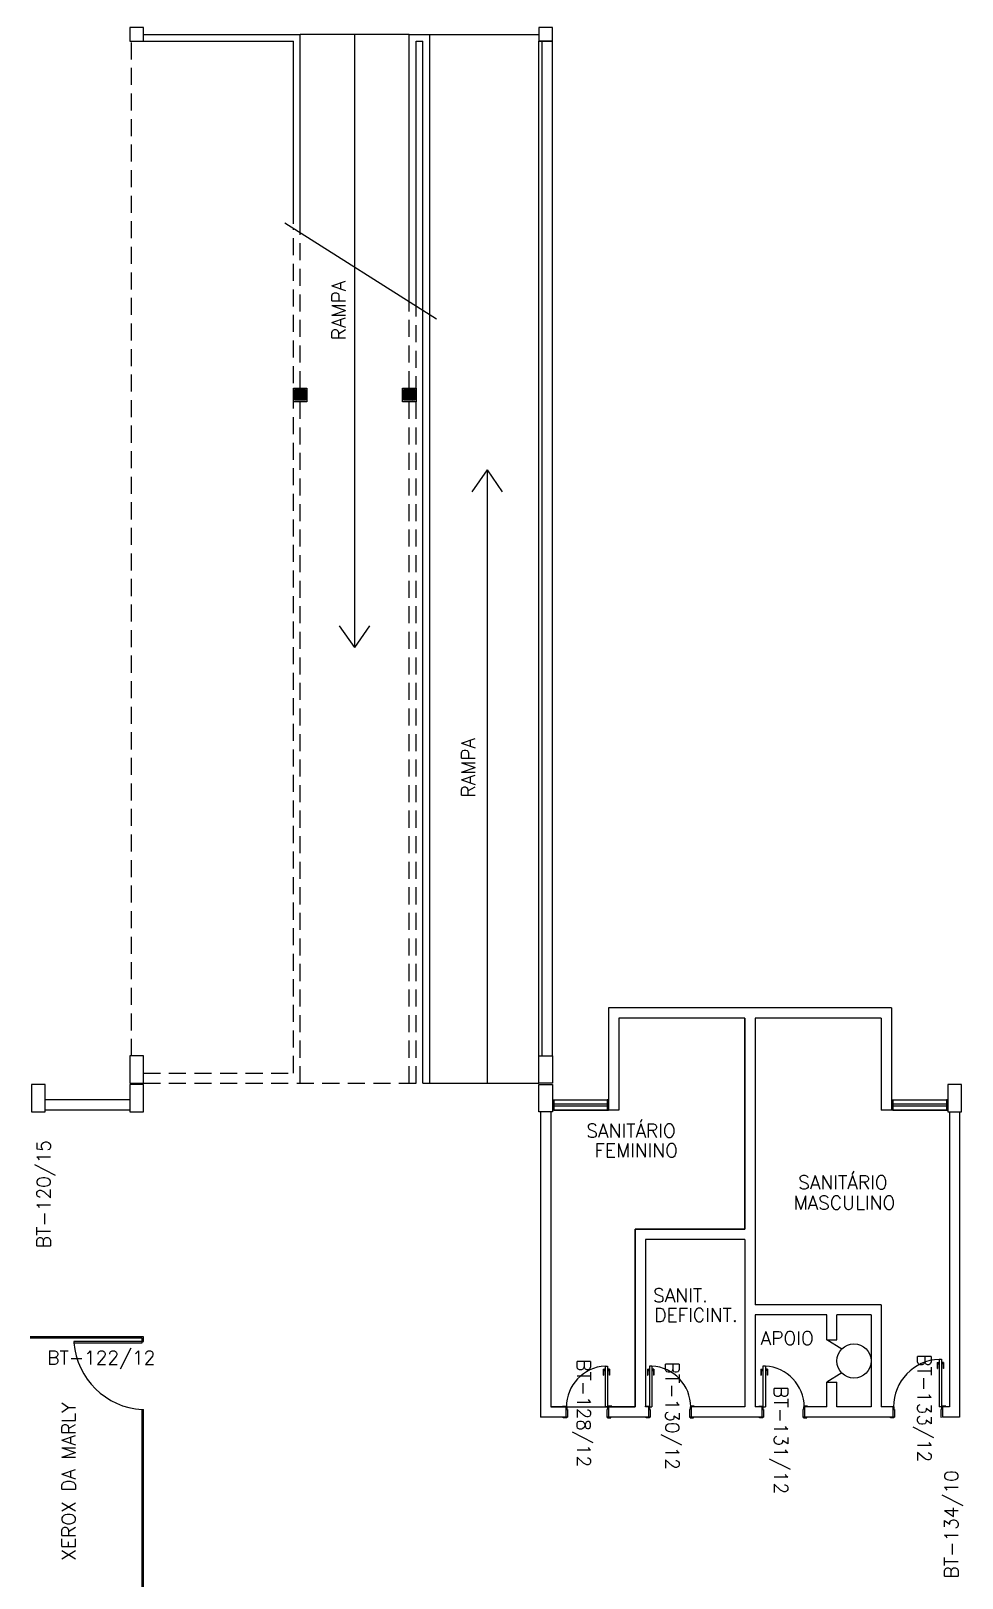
# Model space of a CAD drawing. Header units: millimetres. Extents: x 2069 to 2250, y 1124 to 1284.
# Drawn here: x 2192.42 to 2206.08, y 1195.65 to 1218.35 of the extents above; entities that cross this region are included whole.
import ezdxf

# ---------------------------------------------------------------- set-up
doc = ezdxf.new("R2010")
doc.units = ezdxf.units.MM
doc.linetypes.add('HIDDEN', pattern=[0.375, 0.25, -0.125])
for name, color, linetype in [('ALV', 2, 'Continuous'), ('ENDEREÇO', 2, 'Continuous'), ('JANELA', 1, 'Continuous'), ('MACANETA', 1, 'Continuous'), ('MARCO', 2, 'Continuous'), ('PILARES', 3, 'Continuous'), ('PISO', 1, 'Continuous'), ('PORTA', 2, 'Continuous'), ('PROJ', 1, 'HIDDEN'), ('TEXTO', 2, 'Continuous')]:
    doc.layers.add(name, color=color, linetype=linetype)
doc.styles.add('UNB-100', font='simplex.shx', dxfattribs={"height": 0.2})
doc.styles.add('UNB1-100', font='simplex.shx', dxfattribs={"height": 0.2})

# ---------------------------------------------------------------- blocks, each defined once
blk = doc.blocks.new('DOOR70')
at = {"layer": 'MACANETA', "color": 1}
for p, q in [((-0.015, -0.565), (-0.01, -0.565)), ((-0.015, -0.655), (-0.015, -0.565)), ((-0.015, -0.655), (0.012, -0.655)), ((-0.01, -0.655), (-0.01, -0.565)), ((-0.01, -0.635), (0.012, -0.635)), ((0.012, -0.663), (0.012, -0.628)), ((0.012, -0.628), (0.015, -0.628)), ((0.012, -0.663), (0.015, -0.663)), ((0.053, -0.628), (0.05, -0.628)), ((0.053, -0.663), (0.05, -0.663)), ((0.053, -0.663), (0.053, -0.628)), ((0.075, -0.635), (0.053, -0.635)), ((0.08, -0.655), (0.053, -0.655)), ((0.08, -0.565), (0.075, -0.565)), ((0.075, -0.655), (0.075, -0.565)), ((0.08, -0.655), (0.08, -0.565))]:
    blk.add_line(p, q, dxfattribs=at)
at = {"layer": 'PORTA'}
for p, q in [((0.015, -0.7), (0.015, 0)), ((0.015, 0), (0.05, 0)), ((0.05, -0.7), (0.05, 0)), ((0.05, -0.7), (0.015, -0.7))]:
    blk.add_line(p, q, dxfattribs=at)
at = {"layer": 'PORTA', "color": 1}
blk.add_arc((0.02, 0), 0.7, 272.4563, 0, dxfattribs=at)
blk = doc.blocks.new('PL4')
for p, q in [((0, 0.4), (0.2, 0.4)), ((0, 0), (0, 0.4)), ((0.2, 0.4), (0.2, 0)), ((0.2, 0), (0, 0))]:
    blk.add_line(p, q)
blk = doc.blocks.new('DOOR60')
at = {"layer": 'MACANETA', "color": 1}
for p, q in [((-0.015, -0.465), (-0.01, -0.465)), ((-0.015, -0.555), (-0.015, -0.465)), ((-0.015, -0.555), (0.012, -0.555)), ((-0.01, -0.555), (-0.01, -0.465)), ((-0.01, -0.535), (0.012, -0.535)), ((0.012, -0.563), (0.012, -0.528)), ((0.012, -0.528), (0.015, -0.528)), ((0.012, -0.563), (0.015, -0.563)), ((0.053, -0.528), (0.05, -0.528)), ((0.053, -0.563), (0.05, -0.563)), ((0.053, -0.563), (0.053, -0.528)), ((0.075, -0.535), (0.053, -0.535)), ((0.08, -0.555), (0.053, -0.555)), ((0.08, -0.465), (0.075, -0.465)), ((0.075, -0.555), (0.075, -0.465)), ((0.08, -0.555), (0.08, -0.465))]:
    blk.add_line(p, q, dxfattribs=at)
at = {"layer": 'PORTA'}
for p, q in [((0.015, -0.6), (0.015, 0)), ((0.015, 0), (0.05, 0)), ((0.05, -0.6), (0.05, 0)), ((0.05, -0.6), (0.015, -0.6))]:
    blk.add_line(p, q, dxfattribs=at)
at = {"layer": 'PORTA', "color": 1}
blk.add_arc((0.02, 0), 0.6, 272.866, 0, dxfattribs=at)
blk = doc.blocks.new('DOOR-60')
at = {"layer": 'MACANETA', "color": 1}
for p, q in [((-0.08, -0.555), (-0.08, -0.465)), ((-0.08, -0.465), (-0.075, -0.465)), ((-0.08, -0.555), (-0.053, -0.555)), ((-0.075, -0.555), (-0.075, -0.465)), ((-0.075, -0.535), (-0.053, -0.535)), ((-0.053, -0.528), (-0.05, -0.528)), ((-0.053, -0.563), (-0.053, -0.528)), ((-0.053, -0.563), (-0.05, -0.563)), ((-0.012, -0.528), (-0.015, -0.528)), ((-0.012, -0.563), (-0.015, -0.563)), ((-0.012, -0.563), (-0.012, -0.528)), ((0.01, -0.535), (-0.012, -0.535)), ((0.015, -0.555), (-0.012, -0.555)), ((0.01, -0.555), (0.01, -0.465)), ((0.015, -0.465), (0.01, -0.465)), ((0.015, -0.555), (0.015, -0.465))]:
    blk.add_line(p, q, dxfattribs=at)
at = {"layer": 'PORTA'}
for p, q in [((-0.05, -0.6), (-0.05, 0)), ((-0.015, 0), (-0.05, 0)), ((-0.015, -0.6), (-0.015, 0)), ((-0.05, -0.6), (-0.015, -0.6))]:
    blk.add_line(p, q, dxfattribs=at)
at = {"layer": 'PORTA', "color": 1}
blk.add_arc((-0.02, 0), 0.6, 180, 267.134, dxfattribs=at)
blk = doc.blocks.new('PL')
for p, q in [((0.25, 0.25), (0.25, 0.45)), ((0.25, 0.45), (0.45, 0.45)), ((0.45, 0.25), (0.25, 0.25)), ((0.45, 0.45), (0.45, 0.25))]:
    blk.add_line(p, q)

msp = doc.modelspace()

# ---------------------------------------------------------------- linework, layer by layer
at = {"layer": 'ALV', "color": 2}
for p, q in [((2194.07325, 1218.30312), (2196.37301, 1218.30312)), ((2194.07325, 1218.20312), (2196.27301, 1218.20312)), ((2196.27301, 1215.5204), (2196.27301, 1218.20312)), ((2196.37301, 1215.39424), (2196.37301, 1218.30312)), ((2197.97301, 1214.38073), (2197.97301, 1218.30312)), ((2197.97301, 1218.30312), (2198.27301, 1218.30312)), ((2198.07301, 1214.31738), (2198.07301, 1218.20312)), ((2198.07301, 1218.20312), (2198.17301, 1218.20312)), ((2198.17301, 1202.91039), (2198.17301, 1218.20312)), ((2198.27301, 1202.91039), (2198.27301, 1218.30312)), ((2198.17301, 1202.91039), (2198.27301, 1202.91039)), ((2204.31745, 1199.007), (2204.09801, 1199.14379)), ((2204.31745, 1198.66117), (2204.09801, 1198.52437))]:
    msp.add_line(p, q, dxfattribs=at)
at = {"layer": 'ALV'}
for p, q in [((2199.87301, 1203.31223), (2199.87301, 1218.20312)), ((2200.07301, 1218.20312), (2199.87301, 1218.20312)), ((2199.92301, 1203.31223), (2199.92301, 1218.20312)), ((2200.07301, 1203.31223), (2200.07301, 1218.20312)), ((2205.04758, 1204.01723), (2200.89758, 1204.01723)), ((2200.89758, 1204.01723), (2200.89758, 1202.51723)), ((2202.89758, 1203.86723), (2201.04758, 1203.86723)), ((2201.04758, 1203.86723), (2201.04758, 1202.51723)), ((2202.89758, 1203.86723), (2202.89758, 1200.76908)), ((2203.04758, 1203.86723), (2203.04758, 1199.65908)), ((2204.89758, 1203.86723), (2203.04758, 1203.86723)), ((2204.89758, 1203.86723), (2204.89758, 1202.51723)), ((2205.04758, 1204.01723), (2205.04758, 1202.51723)), ((2193.87276, 1202.66539), (2192.63325, 1202.66539)), ((2200.07279, 1202.66723), (2200.07279, 1202.51723)), ((2200.89779, 1202.51723), (2200.89779, 1202.66723)), ((2205.04779, 1202.66723), (2205.04758, 1202.66723)), ((2205.04779, 1202.66723), (2205.04779, 1202.51723)), ((2205.87279, 1202.51723), (2205.87279, 1202.66723)), ((2205.87301, 1202.66723), (2205.87279, 1202.66723)), ((2193.87276, 1202.51539), (2192.63325, 1202.51539)), ((2199.89801, 1202.49223), (2199.89801, 1198.00908)), ((2200.04801, 1202.49223), (2200.04801, 1198.15908)), ((2201.04758, 1202.51723), (2200.89779, 1202.51723)), ((2205.04779, 1202.51723), (2204.89758, 1202.51723)), ((2205.87301, 1202.51723), (2205.04758, 1202.51723)), ((2205.87301, 1202.51723), (2205.87279, 1202.51723)), ((2205.89801, 1202.49223), (2205.89801, 1198.15908)), ((2206.04801, 1202.49223), (2206.04801, 1198.00908)), ((2202.89758, 1200.76908), (2201.28758, 1200.76908)), ((2201.28758, 1200.76908), (2201.28758, 1198.15908)), ((2202.89758, 1200.61908), (2201.43758, 1200.61908)), ((2201.43758, 1200.61908), (2201.43758, 1198.15908)), ((2202.89758, 1200.61908), (2202.89758, 1198.15908)), ((2201.28758, 1199.50908), (2201.28758, 1198.15908)), ((2201.43758, 1199.50908), (2201.43758, 1198.15908)), ((2204.89801, 1199.65908), (2203.04758, 1199.65908)), ((2203.04758, 1199.50908), (2203.04758, 1198.15908)), ((2204.09801, 1199.50908), (2203.04758, 1199.50908)), ((2204.09801, 1199.14379), (2204.09801, 1199.50908)), ((2204.24801, 1199.14379), (2204.24801, 1199.50908)), ((2204.74801, 1199.50908), (2204.24801, 1199.50908)), ((2204.74801, 1199.50908), (2204.74801, 1198.15908)), ((2204.89801, 1199.65908), (2204.89801, 1198.15908)), ((2204.09801, 1199.14379), (2204.24801, 1199.14379)), ((2204.09801, 1198.15908), (2204.09801, 1198.52437)), ((2204.09801, 1198.52437), (2204.24801, 1198.52437)), ((2204.24801, 1198.15908), (2204.24801, 1198.52437)), ((2200.26801, 1198.15908), (2200.04801, 1198.15908)), ((2200.26801, 1198.15908), (2200.26801, 1198.00908)), ((2200.89801, 1198.15908), (2200.89801, 1198.00908)), ((2201.28758, 1198.15908), (2200.89801, 1198.15908)), ((2201.48258, 1198.15908), (2201.43758, 1198.15908)), ((2201.48258, 1198.15908), (2201.48258, 1198.00908)), ((2202.10759, 1198.15908), (2202.10759, 1198.00908)), ((2202.89758, 1198.15908), (2202.10759, 1198.15908)), ((2203.14758, 1198.15908), (2203.04758, 1198.15908)), ((2203.14758, 1198.15908), (2203.10258, 1198.15908)), ((2204.09801, 1198.15908), (2203.77259, 1198.15908)), ((2203.77259, 1198.15908), (2203.77259, 1198.00908)), ((2204.74801, 1198.15908), (2204.24801, 1198.15908)), ((2205.06801, 1198.15908), (2204.89801, 1198.15908)), ((2205.06801, 1198.15908), (2205.06801, 1198.00908)), ((2205.79801, 1198.15908), (2205.79801, 1198.00908)), ((2205.89801, 1198.15908), (2205.79801, 1198.15908)), ((2200.26801, 1198.00908), (2199.89801, 1198.00908)), ((2201.48258, 1198.00908), (2200.89801, 1198.00908)), ((2203.14758, 1198.00908), (2202.10759, 1198.00908)), ((2205.06801, 1198.00908), (2203.77259, 1198.00908)), ((2206.04801, 1198.00908), (2205.79801, 1198.00908))]:
    msp.add_line(p, q, dxfattribs=at)
msp.add_lwpolyline([(2200.04801, 1198.15908), (2201.28758, 1198.15908), (2201.28758, 1200.76908), (2202.89758, 1200.76908), (2202.89758, 1203.86723), (2201.04758, 1203.86723), (2201.04758, 1202.51723), (2200.07301, 1202.51723), (2200.07301, 1202.49039), (2200.04801, 1202.49039), (2200.04801, 1198.15908)], dxfattribs=at)
at = {"layer": 'ALV', "color": 2}
msp.add_circle((2204.49801, 1198.83408), 0.25, dxfattribs=at)
at = {"layer": 'JANELA', "color": 3}
for p, q in [((2200.07279, 1202.66723), (2200.09279, 1202.66723)), ((2200.09279, 1202.66723), (2200.09279, 1202.51723)), ((2200.87779, 1202.66723), (2200.87779, 1202.51723)), ((2200.89779, 1202.66723), (2200.87779, 1202.66723)), ((2205.04779, 1202.66723), (2205.06779, 1202.66723)), ((2205.06779, 1202.66723), (2205.06779, 1202.51723)), ((2205.85279, 1202.66723), (2205.85279, 1202.51723)), ((2205.87279, 1202.66723), (2205.85279, 1202.66723)), ((2200.09279, 1202.51723), (2200.07279, 1202.51723)), ((2200.87779, 1202.51723), (2200.89779, 1202.51723)), ((2205.06779, 1202.51723), (2205.04779, 1202.51723)), ((2205.85279, 1202.51723), (2205.87279, 1202.51723))]:
    msp.add_line(p, q, dxfattribs=at)
at = {"layer": 'JANELA'}
for p, q in [((2200.09279, 1202.66723), (2200.87779, 1202.66723)), ((2205.06779, 1202.66723), (2205.85279, 1202.66723)), ((2200.09279, 1202.60723), (2200.87779, 1202.60723)), ((2200.09279, 1202.57723), (2200.87779, 1202.57723)), ((2200.09279, 1202.51723), (2200.87779, 1202.51723)), ((2205.06779, 1202.60723), (2205.85279, 1202.60723)), ((2205.06779, 1202.57723), (2205.85279, 1202.57723)), ((2205.06779, 1202.51723), (2205.85279, 1202.51723)), ((2194.07276, 1199.19039), (2192.41325, 1199.19039)), ((2194.05276, 1199.17039), (2192.41325, 1199.17039)), ((2194.05276, 1199.12039), (2193.05276, 1199.12039)), ((2193.05276, 1199.12039), (2193.05276, 1199.10039)), ((2193.05276, 1199.10039), (2194.05276, 1199.10039)), ((2194.05276, 1199.12039), (2194.05276, 1199.17039)), ((2194.05276, 1199.17039), (2194.05276, 1199.12039)), ((2194.05276, 1199.10039), (2194.05276, 1199.12039)), ((2194.05276, 1199.12039), (2194.07276, 1199.12039)), ((2194.07276, 1199.12039), (2194.07276, 1199.19039)), ((2194.05276, 1195.39039), (2194.05276, 1198.12039)), ((2194.05276, 1198.12039), (2194.07276, 1198.12039)), ((2194.07276, 1195.39039), (2194.07276, 1198.12039))]:
    msp.add_line(p, q, dxfattribs=at)
msp.add_arc((2194.12208, 1199.19133), 1.07318, 184.861115, 266.296336, dxfattribs=at)
at = {"layer": 'MARCO'}
for p, q in [((2200.22301, 1198.16908), (2200.27301, 1198.16908)), ((2200.22301, 1198.15908), (2200.22301, 1198.16908)), ((2200.26801, 1198.15908), (2200.27301, 1198.15908)), ((2200.27301, 1198.16908), (2200.27301, 1198.15908)), ((2200.27301, 1198.15908), (2200.28301, 1198.15908)), ((2200.28301, 1198.15908), (2200.28301, 1198.12408)), ((2200.28301, 1198.12408), (2200.29301, 1198.12408)), ((2200.29301, 1198.12408), (2200.29301, 1198.00908)), ((2200.87301, 1198.12408), (2200.87301, 1198.00908)), ((2200.88301, 1198.12408), (2200.87301, 1198.12408)), ((2200.88301, 1198.15908), (2200.88301, 1198.12408)), ((2200.89301, 1198.15908), (2200.88301, 1198.15908)), ((2200.89301, 1198.16908), (2200.89301, 1198.15908)), ((2200.94301, 1198.16908), (2200.89301, 1198.16908)), ((2200.89801, 1198.15908), (2200.89301, 1198.15908)), ((2200.94301, 1198.15908), (2200.94301, 1198.16908)), ((2201.43758, 1198.16908), (2201.48758, 1198.16908)), ((2201.43758, 1198.15908), (2201.43758, 1198.16908)), ((2201.48258, 1198.15908), (2201.48758, 1198.15908)), ((2201.48758, 1198.16908), (2201.48758, 1198.15908)), ((2201.48758, 1198.15908), (2201.49758, 1198.15908)), ((2201.49758, 1198.15908), (2201.49758, 1198.12408)), ((2201.49758, 1198.12408), (2201.50758, 1198.12408)), ((2201.50758, 1198.12408), (2201.50758, 1198.00908)), ((2202.08259, 1198.12408), (2202.08259, 1198.00908)), ((2202.09259, 1198.12408), (2202.08259, 1198.12408)), ((2202.09259, 1198.15908), (2202.09259, 1198.12408)), ((2202.10259, 1198.15908), (2202.09259, 1198.15908)), ((2202.10259, 1198.16908), (2202.10259, 1198.15908)), ((2202.15259, 1198.16908), (2202.10259, 1198.16908)), ((2202.10759, 1198.15908), (2202.10259, 1198.15908)), ((2202.15259, 1198.15908), (2202.15259, 1198.16908)), ((2203.10258, 1198.16908), (2203.15258, 1198.16908)), ((2203.10258, 1198.15908), (2203.10258, 1198.16908)), ((2203.14758, 1198.15908), (2203.15258, 1198.15908)), ((2203.14758, 1198.15908), (2203.14758, 1198.00908)), ((2203.15258, 1198.16908), (2203.15258, 1198.15908)), ((2203.15258, 1198.15908), (2203.16258, 1198.15908)), ((2203.16258, 1198.15908), (2203.16258, 1198.12408)), ((2203.16258, 1198.12408), (2203.17258, 1198.12408)), ((2203.17258, 1198.12408), (2203.17258, 1198.00908)), ((2203.74759, 1198.12408), (2203.74759, 1198.00908)), ((2203.75759, 1198.12408), (2203.74759, 1198.12408)), ((2203.75759, 1198.15908), (2203.75759, 1198.12408)), ((2203.76759, 1198.15908), (2203.75759, 1198.15908)), ((2203.76759, 1198.16908), (2203.76759, 1198.15908)), ((2203.81759, 1198.16908), (2203.76759, 1198.16908)), ((2203.77259, 1198.15908), (2203.76759, 1198.15908)), ((2203.81759, 1198.15908), (2203.81759, 1198.16908)), ((2205.06801, 1198.15908), (2205.07301, 1198.15908)), ((2205.07301, 1198.15908), (2205.08301, 1198.15908)), ((2205.08301, 1198.15908), (2205.08301, 1198.12408)), ((2205.08301, 1198.12408), (2205.09301, 1198.12408)), ((2205.09301, 1198.12408), (2205.09301, 1198.00908)), ((2205.77301, 1198.12408), (2205.77301, 1198.00908)), ((2205.78301, 1198.12408), (2205.77301, 1198.12408)), ((2205.78301, 1198.15908), (2205.78301, 1198.12408)), ((2205.79301, 1198.15908), (2205.78301, 1198.15908)), ((2205.79301, 1198.16908), (2205.79301, 1198.15908)), ((2205.84301, 1198.16908), (2205.79301, 1198.16908)), ((2205.84301, 1198.15908), (2205.84301, 1198.16908)), ((2200.23301, 1197.99908), (2200.23301, 1198.00908)), ((2200.28301, 1197.99908), (2200.23301, 1197.99908)), ((2200.26801, 1198.00908), (2200.28301, 1198.00908)), ((2200.28301, 1198.00908), (2200.28301, 1197.99908)), ((2200.29301, 1198.00908), (2200.28301, 1198.00908)), ((2200.87301, 1198.00908), (2200.88301, 1198.00908)), ((2200.89801, 1198.00908), (2200.88301, 1198.00908)), ((2200.88301, 1198.00908), (2200.88301, 1197.99908)), ((2200.88301, 1197.99908), (2200.93301, 1197.99908)), ((2200.93301, 1197.99908), (2200.93301, 1198.00908)), ((2201.44758, 1197.99908), (2201.44758, 1198.00908)), ((2201.49758, 1197.99908), (2201.44758, 1197.99908)), ((2201.48258, 1198.00908), (2201.49758, 1198.00908)), ((2201.49758, 1198.00908), (2201.49758, 1197.99908)), ((2201.50758, 1198.00908), (2201.49758, 1198.00908)), ((2202.08259, 1198.00908), (2202.09259, 1198.00908)), ((2202.10759, 1198.00908), (2202.09259, 1198.00908)), ((2202.09259, 1198.00908), (2202.09259, 1197.99908)), ((2202.09259, 1197.99908), (2202.14259, 1197.99908)), ((2202.14259, 1197.99908), (2202.14259, 1198.00908)), ((2203.11258, 1197.99908), (2203.11258, 1198.00908)), ((2203.16258, 1197.99908), (2203.11258, 1197.99908)), ((2203.14758, 1198.00908), (2203.16258, 1198.00908)), ((2203.16258, 1198.00908), (2203.16258, 1197.99908)), ((2203.17258, 1198.00908), (2203.16258, 1198.00908)), ((2203.74759, 1198.00908), (2203.75759, 1198.00908)), ((2203.77259, 1198.00908), (2203.75759, 1198.00908)), ((2203.75759, 1198.00908), (2203.75759, 1197.99908)), ((2203.75759, 1197.99908), (2203.80759, 1197.99908)), ((2203.80759, 1197.99908), (2203.80759, 1198.00908)), ((2205.03301, 1197.99908), (2205.03301, 1198.00908)), ((2205.08301, 1197.99908), (2205.03301, 1197.99908)), ((2205.06801, 1198.00908), (2205.08301, 1198.00908)), ((2205.08301, 1198.00908), (2205.08301, 1197.99908)), ((2205.09301, 1198.00908), (2205.08301, 1198.00908)), ((2205.77301, 1198.00908), (2205.78301, 1198.00908))]:
    msp.add_line(p, q, dxfattribs=at)
at = {"layer": 'PILARES'}
for p, q in [((2196.27301, 1212.91223), (2196.27301, 1213.11223)), ((2196.27301, 1213.11223), (2196.47301, 1213.11223)), ((2196.47301, 1213.11223), (2196.47301, 1212.91223)), ((2197.87301, 1212.91223), (2197.87301, 1213.11223)), ((2197.87301, 1213.11223), (2198.07301, 1213.11223)), ((2198.07301, 1213.11223), (2198.07301, 1212.91223)), ((2196.47301, 1212.91223), (2196.27301, 1212.91223)), ((2196.29301, 1213.06223), (2196.32301, 1213.09223)), ((2196.29301, 1213.08223), (2196.30301, 1213.09223)), ((2196.29301, 1212.93223), (2196.29301, 1213.09223)), ((2196.29301, 1213.04223), (2196.34301, 1213.09223)), ((2196.29301, 1212.94223), (2196.44301, 1213.09223)), ((2196.29301, 1212.98223), (2196.40301, 1213.09223)), ((2196.29301, 1212.96223), (2196.42301, 1213.09223)), ((2196.29301, 1213.02223), (2196.36301, 1213.09223)), ((2196.29301, 1213.00223), (2196.38301, 1213.09223)), ((2196.29301, 1213.09223), (2196.45301, 1213.09223)), ((2196.45301, 1212.93223), (2196.29301, 1212.93223)), ((2196.30301, 1212.93223), (2196.45301, 1213.08223)), ((2196.32301, 1212.93223), (2196.45301, 1213.06223)), ((2196.34301, 1212.93223), (2196.45301, 1213.04223)), ((2196.36301, 1212.93223), (2196.45301, 1213.02223)), ((2196.38301, 1212.93223), (2196.45301, 1213.00223)), ((2196.40301, 1212.93223), (2196.45301, 1212.98223)), ((2196.42301, 1212.93223), (2196.45301, 1212.96223)), ((2196.44301, 1212.93223), (2196.45301, 1212.94223)), ((2196.45301, 1213.09223), (2196.45301, 1212.93223)), ((2198.07301, 1212.91223), (2197.87301, 1212.91223)), ((2197.89301, 1213.06223), (2197.92301, 1213.09223)), ((2197.89301, 1213.08223), (2197.90301, 1213.09223)), ((2197.89301, 1212.93223), (2197.89301, 1213.09223)), ((2197.89301, 1213.04223), (2197.94301, 1213.09223)), ((2197.89301, 1212.94223), (2198.04301, 1213.09223)), ((2197.89301, 1212.98223), (2198.00301, 1213.09223)), ((2197.89301, 1212.96223), (2198.02301, 1213.09223)), ((2197.89301, 1213.02223), (2197.96301, 1213.09223)), ((2197.89301, 1213.00223), (2197.98301, 1213.09223)), ((2197.89301, 1213.09223), (2198.05301, 1213.09223)), ((2198.05301, 1212.93223), (2197.89301, 1212.93223)), ((2197.90301, 1212.93223), (2198.05301, 1213.08223)), ((2197.92301, 1212.93223), (2198.05301, 1213.06223)), ((2197.94301, 1212.93223), (2198.05301, 1213.04223)), ((2197.96301, 1212.93223), (2198.05301, 1213.02223)), ((2197.98301, 1212.93223), (2198.05301, 1213.00223)), ((2198.00301, 1212.93223), (2198.05301, 1212.98223)), ((2198.02301, 1212.93223), (2198.05301, 1212.96223)), ((2198.04301, 1212.93223), (2198.05301, 1212.94223)), ((2198.05301, 1213.09223), (2198.05301, 1212.93223))]:
    msp.add_line(p, q, dxfattribs=at)
at = {"layer": 'PISO'}
for p, q in [((2197.97301, 1218.30312), (2196.37301, 1218.30312)), ((2198.27301, 1218.30312), (2199.87301, 1218.30312)), ((2198.27301, 1202.91039), (2199.87301, 1202.91039))]:
    msp.add_line(p, q, dxfattribs=at)
at = {"layer": 'PISO', "color": 1}
for p, q in [((2197.17301, 1209.30295), (2197.17301, 1218.30312)), ((2196.14617, 1215.53793), (2198.37442, 1214.12645)), ((2199.11475, 1211.91056), (2198.89248, 1211.59019)), ((2199.11475, 1211.91056), (2199.11475, 1202.91039)), ((2199.11475, 1211.91056), (2199.33703, 1211.59019)), ((2197.17301, 1209.30295), (2196.95073, 1209.62331)), ((2197.17301, 1209.30295), (2197.39528, 1209.62331))]:
    msp.add_line(p, q, dxfattribs=at)
at = {"layer": 'PROJ'}
for p, q in [((2193.89825, 1203.31039), (2193.89825, 1218.20312)), ((2196.27301, 1203.06039), (2196.27301, 1215.45759)), ((2196.37301, 1213.11223), (2196.37301, 1215.39424)), ((2197.97301, 1213.11223), (2197.97301, 1214.38073)), ((2198.07301, 1202.91039), (2198.07301, 1214.31738)), ((2196.37301, 1202.91039), (2196.37301, 1212.91223)), ((2197.97301, 1202.91039), (2197.97301, 1212.91223)), ((2194.07276, 1203.06039), (2196.27301, 1203.06039)), ((2194.07276, 1202.91039), (2198.17301, 1202.91039))]:
    msp.add_line(p, q, dxfattribs=at)

# ---------------------------------------------------------------- block references
at = {"layer": 'PILARES', "xscale": -1}
for name, p in [('PL', (2194.32325, 1217.95312)), ('PL', (2200.32325, 1217.95312)), ('PL4', (2194.07276, 1202.91039)), ('PL4', (2192.63325, 1202.49039)), ('PL4', (2194.07276, 1202.49039)), ('PL4', (2206.07325, 1202.49039))]:
    msp.add_blockref(name, p, dxfattribs=at)
at = {"layer": 'PILARES'}
for p in [(2199.87301, 1202.91039), (2199.87301, 1202.49039)]:
    msp.add_blockref('PL4', p, dxfattribs=at)
at = {"layer": 'PORTA'}
for name, p, rotation in [('DOOR70', (2205.79801, 1198.15908), 180.0000000051451), ('DOOR60', (2200.89801, 1198.15908), 180.0000000051447), ('DOOR-60', (2201.48258, 1198.15908), 180.0000000102892), ('DOOR-60', (2203.14758, 1198.15908), 180.0000000102892)]:
    msp.add_blockref(name, p, dxfattribs=dict(at, rotation=rotation))

# ---------------------------------------------------------------- texts
at = {"layer": 'ENDEREÇO', "style": 'UNB-100'}
for s, rotation, p in [('BT-120/15', 90, (2192.71133, 1200.49143)), ('BT-128/12', 270, (2200.43432, 1198.86097)), ('BT-133/12', 270, (2205.43192, 1198.93321)), ('BT-130/12', 270, (2201.73344, 1198.82218)), ('BT-131/12', 270, (2203.32667, 1198.46623)), ('BT-134/10', 90, (2206.02679, 1195.64402))]:
    msp.add_text(s, height=0.2, rotation=rotation, dxfattribs=at).set_placement(p)
msp.add_text('BT-122/12', height=0.2, dxfattribs=at).set_placement((2192.66164, 1198.78297))
at = {"layer": 'TEXTO'}
for s, style, p in [('RAMPA', 'UNB1-100', (2197.03758, 1213.81574)), ('RAMPA', 'UNB1-100', (2198.9389, 1207.10597)), ('XEROX DA MARLY', 'UNB-100', (2193.07685, 1195.90566))]:
    msp.add_text(s, height=0.2, rotation=90, dxfattribs=dict(at, style=style)).set_placement(p)
at = {"layer": 'TEXTO', "style": 'UNB-100'}
for s, p in [('SANITÁRIO', (2200.57178, 1202.1131)), ('FEMININO', (2200.68954, 1201.82351)), ('SANITÁRIO', (2203.67983, 1201.35388)), ('MASCULINO', (2203.61281, 1201.05582)), ('SANIT.', (2201.55016, 1199.69749)), ('DEFICINT.', (2201.5667, 1199.4079)), ('APOIO', (2203.12866, 1199.06932))]:
    msp.add_text(s, height=0.2, dxfattribs=at).set_placement(p)

doc.saveas('drawing.dxf')
